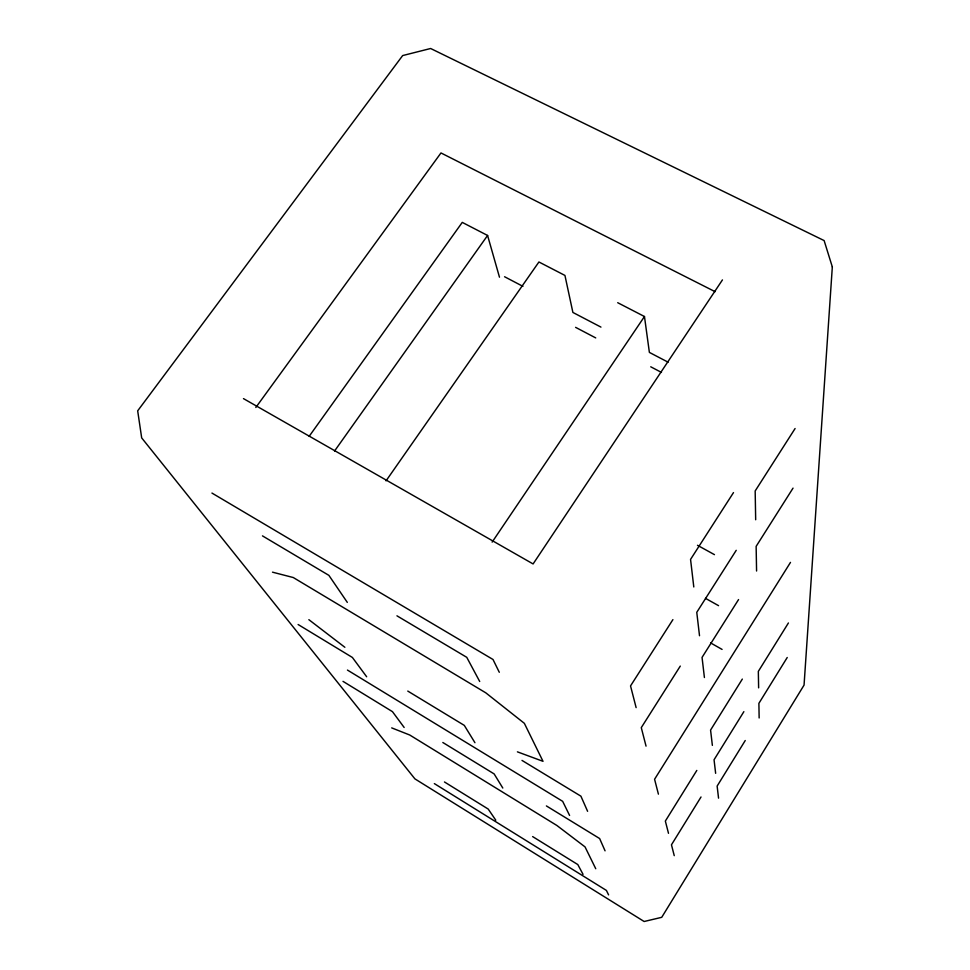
<?xml version="1.0" encoding="UTF-8"?>
<svg xmlns="http://www.w3.org/2000/svg" width="970" height="970" viewBox="0 0 970 970"><rect width="100%" height="100%" fill="white"/><g stroke="black" fill="none" stroke-linecap="round" stroke-linejoin="round"><path stroke-width="1.45" d="M745.239 740.522L717.133 786.088L718.552 798.152M743.869 711.653L714.053 759.777L715.642 773.32M701.019 796.988L671.458 844.809L674.247 855.649M787.228 657.502L758.892 703.347L759.146 717.97M696.812 770.435L665.347 821.081L668.5 833.315M788.416 622.97L758.334 671.385L758.625 687.851M742.329 679.085L710.573 730.07L712.368 745.384M790.489 562.394L654.58 779.262L658.412 794.151M738.558 599.557L702.05 657.405L704.414 677.521M680.285 666.087L641.279 727.633L646.044 746.136M793.036 488.128L756.139 546.365L756.576 571.015M736.23 550.317L696.763 612.325L699.515 635.738M672.913 619.624L630.536 685.923L636.126 707.627M795.085 428.534L755.169 490.965L755.678 519.762M733.49 492.59L690.555 559.399L693.793 586.971M722.444 279.906L533.1 563.946L243.47 398.609M492.142 542.109L644.468 316.523L617.708 302.701M386.048 480.841L538.92 261.985L564.94 275.431L572.894 312.449L600.951 327.108M334.565 451.001L487.583 235.467L462.266 222.385L309.188 436.294M255.825 407.473L440.974 152.945L715.108 291.679M272.497 572.167L293.279 577.538L485.764 692.81L524.358 723.329L543.006 761.317L517.41 751.847M391.698 727.888L409.728 735.005L556.853 825.458L585.031 846.895L595.75 868.732M504.57 276.741L522.927 286.344M668.136 362.21L649.379 352.401L644.468 316.523M575.598 327.351L595.725 337.912M650.737 366.793L661.467 372.419M697.478 545.285L714.453 554.646M705.481 598.344L718.564 605.668M710.658 642.94L722.08 649.415M211.945 493.063L493.002 659.479L499.295 672.283M262.47 535.876L328.878 575.355L347.308 602.382M396.948 615.817L466.752 657.32L479.701 681.486M298.105 624.51L352.389 657.454L366.66 676.769M407.776 691.077L464.303 725.39L474.936 742.705M522.005 760.419L580.909 796.176L587.602 811.308M347.442 670.064L562.661 801.329L569.584 815.443M343.004 681.364L392.462 711.653L404.15 727.464M442.829 742.499L494.13 773.914L502.799 788.04M546.389 805.924L599.63 838.541L605.062 850.836M444.454 781.965L488.201 809.053L495.791 820.196M532.639 836.589L577.805 864.561L583.043 874.346M434.342 783.602L606.408 890.424L608.59 894.886M308.86 619.672L344.859 647.281M487.583 235.467L499.477 277.19M832.321 266.92L804.057 685.099L661.734 917.317L644.141 921.5L414.93 778.886L141.681 437.906L137.679 410.831L402.659 55.569L430.632 48.5L824.124 240.572L832.321 266.92"/></g></svg>
